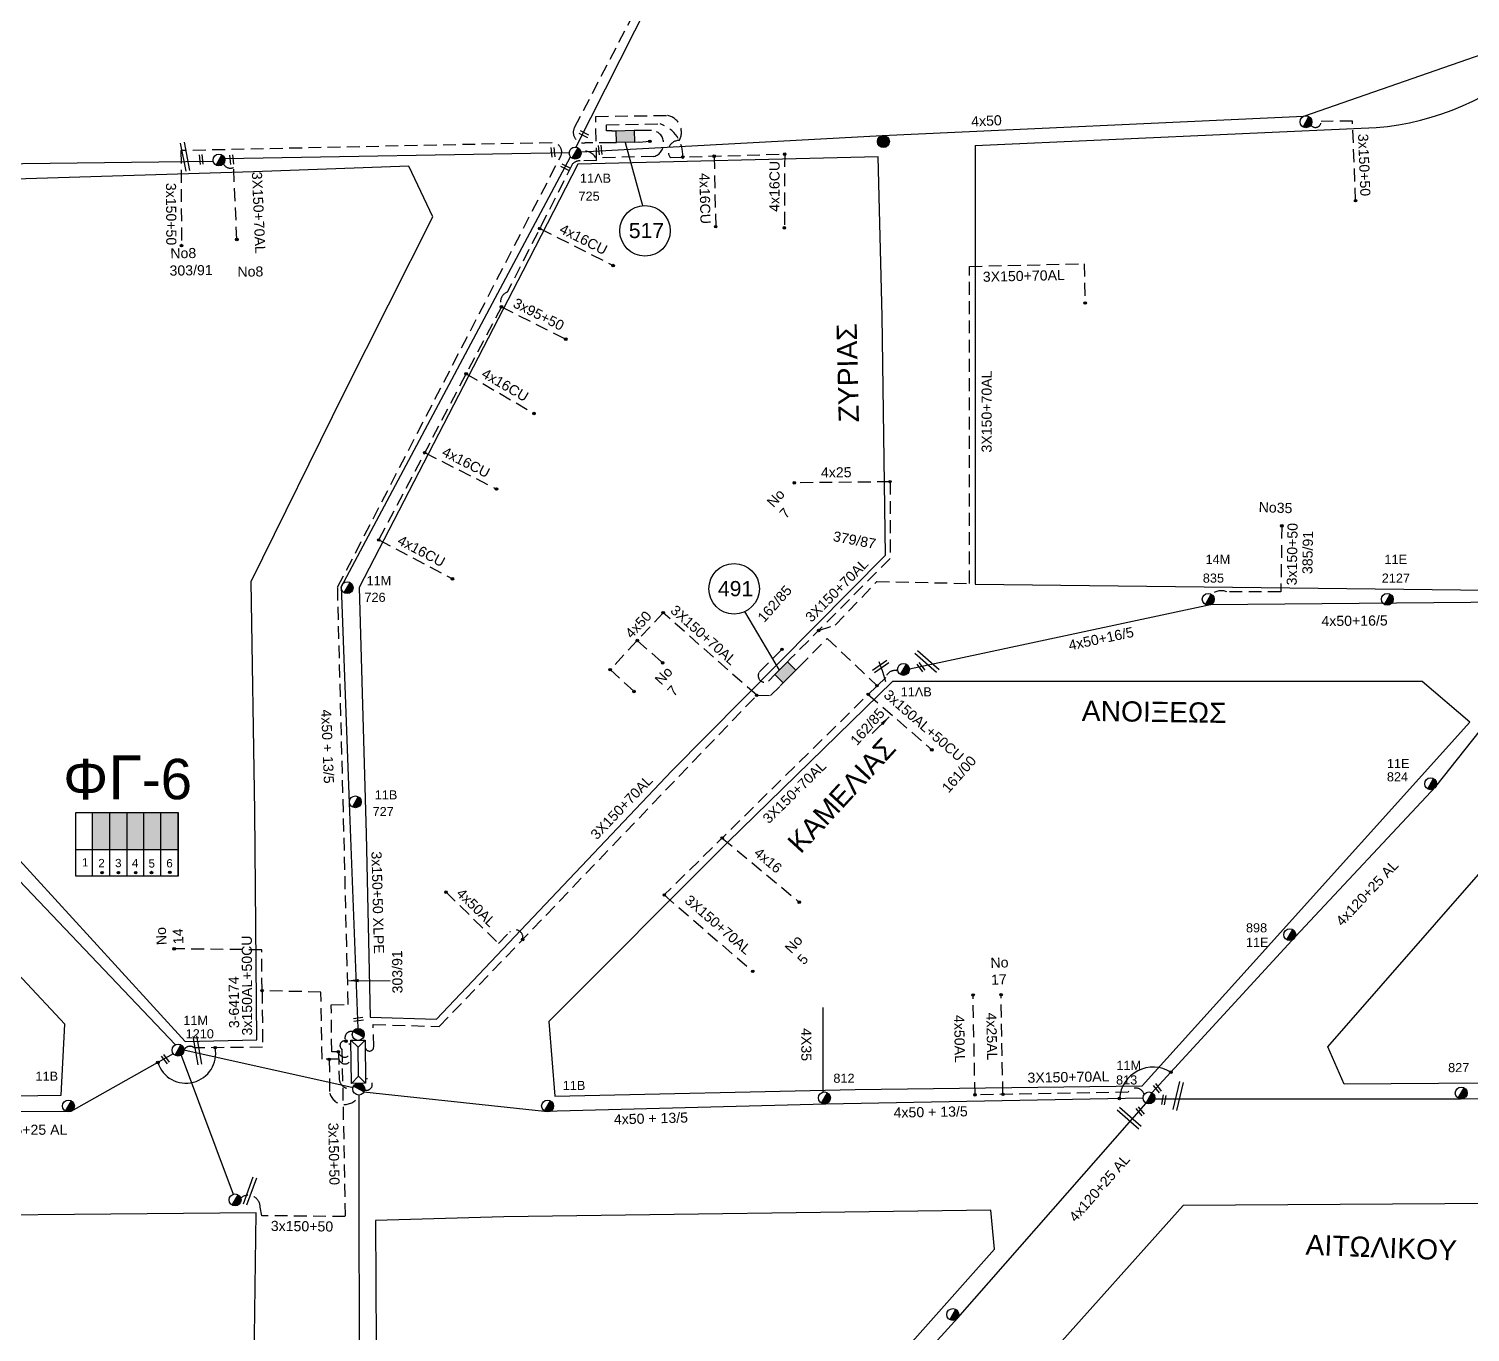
# Model space of a CAD drawing. Header units: millimetres. Extents: x -2590 to -1162, y 240 to 778.
# Drawn here: x -1608.4 to -1465.7, y 367 to 496 of the extents above; entities that cross this region are included whole.
import ezdxf
from ezdxf.enums import TextEntityAlignment as Align

# ---------------------------------------------------------------- set-up
doc = ezdxf.new("R2010")
doc.units = ezdxf.units.MM
doc.linetypes.add('DASHED', pattern=[19.05, 12.7, -6.35])
for name, color, linetype in [('3x150+50', 7, 'Continuous'), ('3x150+50 XLPE', 7, 'SYN_LINE'), ('3X150+70AL', 7, 'Continuous'), ('3x95+50', 7, 'Continuous'), ('4x16', 7, 'Continuous'), ('4x16CU', 7, 'Continuous'), ('4x25', 7, 'Continuous'), ('4X35', 7, 'DASHED'), ('4x50', 7, 'Continuous'), ('4x50 + 13_5', 7, 'SYN_LINE'), ('4x50+16_5', 7, 'Continuous'), ('4x50+16AL', 7, 'Continuous'), ('Link Box 4 Διευθύνσεων', 7, 'Continuous'), ('Pillar OTE', 7, 'Continuous'), ('TEXT ΚΑΛΩΔΙΩΝ', 7, 'Continuous'), ('Άγνωστα', 7, 'Continuous'), ('Επιγραφές - Σχήματα', 7, 'Continuous'), ('Καλώδια ΧΤ   3x150AL+50CU', 7, 'DASHED'), ('Μηχανική τομή', 7, 'Continuous'), ('Στύλος Ξύλινος', 7, 'Continuous'), ('Στύλος Ξύλινος @ 1', 7, 'Continuous'), ('Στύλος ΦΜ', 7, 'Continuous'), ('Στύλος ΦΜ @ 1', 7, 'Continuous'), ('Συνδέσεις', 7, 'Continuous'), ('Συνεστραμμένα ΧΤ   3x70+54.6+25 AL', 7, 'SYN_LINE'), ('Συνεστραμμένα ΧΤ   4x120+25 AL', 7, 'SYN_LINE'), ('Τομή', 7, 'Continuous'), ('ΥΠΟΒΑΘΡΟ ΔΕΗ', 7, 'Continuous'), ('Υποσταθμός εναέριος 2 στύλων', 7, 'Continuous'), ('Υποσταθμός πόλεως', 7, 'Continuous'), ('Υπόβαθρο ΔΕΗ', 7, 'Continuous')]:
    doc.layers.add(name, color=color, linetype=linetype)
doc.styles.add('arial', font='ARIAL.TTF')
doc.styles.get("Standard").update_dxf_attribs({"font": 'ARIAL.TTF'})
doc.linetypes.add('SYN_LINE', pattern='A,0.5,-0.0001,["/\\/\\/\\/",Standard,S=0.1,R=0,X=0,Y=-0.05],-0.25', length=0.7501)
doc.dimstyles.new('ISO-25', dxfattribs={"dimtxt": 2.5, "dimasz": 2.5, "dimexe": 1.25, "dimexo": 0.625, "dimtad": 1, "dimtxsty": 'Standard', "dimcen": 2.5, "dimadec": 0, "dimazin": 0, "dimtfac": 1, "dimtmove": 0, "dimatfit": 3, "dimfxl": 1, "dimarcsym": 0})

# ---------------------------------------------------------------- blocks, each defined once
blk = doc.blocks.new('ΥΠΑΡΧΩΝ ΤΣΙΜΕΝΤΕΝΙΟΣ ΣΤΥΛΟΣ')
at = {"layer": 'Στύλος ΦΜ'}
blk.add_hatch(color=256, dxfattribs=at).paths.add_polyline_path([(-1.29, -2.28, 0.574793), (2.62, 0, 0.268822), (1.3, 2.27)])
blk.add_line((-1.29, -2.28), (1.3, 2.27), dxfattribs=at)
blk.add_circle((0, 0), 2.62, dxfattribs=at)
at = {"layer": 'Στύλος ΦΜ', "flags": 4}
for tag, p in [('ΤΥΠΟΣ', (-4.91, 3.03)), ('ΑΡΙΘΜΟΣ', (-4.68, 8.05))]:
    blk.add_attdef(tag, p, '', height=4, dxfattribs=at)
blk = doc.blocks.new('ΥΠΑΡΧΩΝ ΞΥΛΙΝΟΣ ΣΤΥΛΟΣ')
at = {"layer": 'Στύλος Ξύλινος'}
h = blk.add_hatch(color=256, dxfattribs=at)
h.paths.add_polyline_path([(-2.62, 0, 0.270008), (-1.29, -2.28), (1.3, 2.27, 0.576266)])
h.paths.add_polyline_path([(-1.29, -2.28, 0.574793), (2.62, 0, 0.268822), (1.3, 2.27)])
blk.add_line((-1.29, -2.28), (1.3, 2.27), dxfattribs=at)
blk.add_circle((0, 0), 2.62, dxfattribs=at)
at = {"layer": 'Στύλος Ξύλινος', "flags": 4}
for tag, p in [('ΑΡΙΘΜΟΣ', (-4.91, 8.6)), ('ΤΥΠΟΣ', (-4.85, 3.39))]:
    blk.add_attdef(tag, p, '', height=4, dxfattribs=at)
blk = doc.blocks.new('LINK BOX 4 ΑΝΑΧΩΡΗΣΕΩΝ')
at = {"layer": 'Link Box 4 Διευθύνσεων', "ltscale": 40}
blk.add_hatch(color=256, dxfattribs=at).paths.add_polyline_path([(-3.54, 0), (-3.54, -4.67), (3.54, -4.67), (3.54, 0)])
for p, q in [((-3.54, 0), (-5.33, 0)), ((5.33, 0), (3.54, 0)), ((-3.54, -4.67), (-5.33, -4.67)), ((5.33, -4.67), (3.54, -4.67))]:
    blk.add_line(p, q, dxfattribs=at)
blk.add_lwpolyline([(-3.54, -4.67), (-3.54, 0), (3.54, 0), (3.54, -4.67)], close=True, dxfattribs=at)
blk = doc.blocks.new('ΥΠΟΣΤΑΘΜΟΣ ΕΝΑΕΡΙΟΣ ΕΠΙ 2 ΣΤΥΛΩΝ')
at = {"layer": 'Υποσταθμός εναέριος 2 στύλων', "linetype": 'Continuous'}
for points in [[(-11.97, -2.11, 0.574793), (-8.45, -0.07, 0.268822), (-9.64, 1.98)], [(9.68, -2.15, 0.574793), (13.19, -0.1, 0.268822), (12.01, 1.95)]]:
    blk.add_hatch(color=256, dxfattribs=at).paths.add_polyline_path(points)
for p, q in [((-11.97, -2.11), (-9.64, 1.98)), ((9.68, -2.15), (12.01, 1.95))]:
    blk.add_line(p, q, dxfattribs=at)
for centre in [(-10.81, -0.07), (10.84, -0.1)]:
    blk.add_circle(centre, 2.36, dxfattribs=at)
at = {"layer": 'Υποσταθμός πόλεως', "linetype": 'Continuous', "ltscale": 40}
blk.add_lwpolyline([(-8.57, 2.82), (8.57, 2.82), (8.57, -2.82), (-8.57, -2.82)], close=True, dxfattribs=at)
for points in [[(-5.75, 0), (-8.57, 2.82)], [(-8.57, -2.82), (-5.75, 0)], [(-5.75, 0), (5.75, 0)], [(5.75, 0), (8.57, 2.82)], [(8.57, -2.82), (5.75, 0)]]:
    blk.add_lwpolyline(points, dxfattribs=at)
at = {"layer": 'Υποσταθμός εναέριος 2 στύλων', "ltscale": 40, "flags": 1}
for tag, p in [('ΜΕΤΑΣΧΗΜΑΤΙΣΜΟΣ', (14.09, 2.51)), ('ΙΣΧΥΣ', (14.07, -0.28)), ('ΑΡΙΘΜΟΣ', (14.19, -3))]:
    blk.add_attdef(tag, p, '', height=1.8, dxfattribs=at)
blk = doc.blocks.new('_ΣΥΝΔΕΣΗ')
at = {"layer": 'Συνδέσεις', "linetype": 'SYN_LINE', "ltscale": 40}
blk.add_hatch(color=256, dxfattribs=at).paths.add_polyline_path([(0.5, -0.01, 1), (-0.5, -0.01, 1)])
at = {"layer": 'Συνδέσεις'}
blk.add_circle((0, -0.01), 0.5, dxfattribs=at)
blk = doc.blocks.new('ΜΗΧΑΝΙΚΗ ΤΟΜΗ')
at = {"layer": 'Μηχανική τομή', "ltscale": 40}
for p, q in [((0, 0.76), (-3.79, 0.76)), ((0, -0.34), (-3.79, -0.34))]:
    blk.add_line(p, q, dxfattribs=at)
blk = doc.blocks.new('ΤΟΜΗ')
at = {"layer": 'Τομή', "ltscale": 40}
for p, q in [((-0.03, -1.92), (-11.4, -1.92)), ((-0.03, -3.42), (-11.4, -3.42))]:
    blk.add_line(p, q, dxfattribs=at)
blk = doc.blocks.new('τομή_')
at = {"layer": 'Επιγραφές - Σχήματα'}
for p, q in [((-1.29, -0.22), (0.13, 0.75)), ((-1.08, -0.46), (0.34, 0.51)), ((-0.66, 0.62), (-0.29, -0.37))]:
    blk.add_line(p, q, dxfattribs=at)

msp = doc.modelspace()

# ---------------------------------------------------------------- hatches: boundary and pattern name
at = {"layer": 'Καλώδια ΧΤ   3x150AL+50CU', "linetype": 'DASHED', "lineweight": -3, "ltscale": 0.2}
h = msp.add_hatch(color=27, dxfattribs=at)
h.dxf.hatch_style = 1
h.paths.add_polyline_path([(-1600.34, 418.48), (-1602.06, 418.48), (-1602.06, 414.8), (-1600.34, 414.8)])
h = msp.add_hatch(color=6, dxfattribs=at)
h.dxf.hatch_style = 1
h.paths.add_polyline_path([(-1600.34, 414.8), (-1598.62, 414.8), (-1598.62, 418.48), (-1600.34, 418.48)])
h = msp.add_hatch(color=2, dxfattribs=at)
h.dxf.hatch_style = 1
h.paths.add_polyline_path([(-1596.97, 418.48), (-1598.62, 418.48), (-1598.62, 414.8), (-1596.97, 414.79)])
h = msp.add_hatch(color=173, dxfattribs=at)
h.dxf.hatch_style = 1
h.paths.add_polyline_path([(-1596.97, 414.79), (-1595.28, 414.79), (-1595.28, 418.48), (-1596.97, 418.48)])
h = msp.add_hatch(color=151, dxfattribs=at)
h.dxf.hatch_style = 1
h.paths.add_polyline_path([(-1595.28, 414.79), (-1593.58, 414.79), (-1593.58, 418.48), (-1595.28, 418.48)])

# ---------------------------------------------------------------- linework, layer by layer
at = {"layer": '3x150+50', "color": 151, "linetype": 'DASHED', "lineweight": -3, "ltscale": 0.1}
msp.add_lwpolyline([(-1477.03, 479.04), (-1477.33, 486.91), (-1480.44, 486.88, -0.744019), (-1481.45, 486.51, -7.739309)], format="xyb", dxfattribs=at)
at = {"layer": '3x150+50', "color": 6, "linetype": 'DASHED', "lineweight": -3, "ltscale": 0.1}
msp.add_lwpolyline([(-1593.3, 483.99), (-1593.25, 474.59)], dxfattribs=at)
at = {"layer": '3x150+50', "color": 173, "linetype": 'DASHED', "lineweight": -3, "ltscale": 0.1}
msp.add_lwpolyline([(-1484.33, 446.85), (-1484.43, 440.32), (-1489.78, 440.32, 0.257972), (-1491.31, 440.08, -1.809193)], format="xyb", dxfattribs=at)
at = {"layer": '3x150+50', "color": 151, "linetype": 'DASHED', "lineweight": -3, "ltscale": 0.1}
msp.add_lwpolyline([(-1525.27, 430.16), (-1518.97, 424.67)], dxfattribs=at)
at = {"layer": '3x150+50', "color": 2, "linetype": 'DASHED', "lineweight": -3, "ltscale": 0.1}
msp.add_lwpolyline([(-1585.27, 400.82), (-1585.3, 404.87), (-1593.97, 404.97)], dxfattribs=at)
for points in [[(-1576.46, 394.03, -0.745457), (-1577.67, 394.03), (-1579.32, 394.03), (-1579.44, 400.69), (-1585.27, 400.82), (-1585.22, 395.22), (-1591.97, 395.16, 0.478042), (-1593.01, 394.95, 16.286349)], [(-1578.63, 394.03), (-1578.58, 390.67, 0.707321), (-1575.69, 390.5, 1.937204)]]:
    msp.add_lwpolyline(points, format="xyb", dxfattribs=at)
at = {"layer": '3x150+50', "color": 27, "linetype": 'DASHED', "lineweight": -3, "ltscale": 0.1}
msp.add_lwpolyline([(-1576.97, 395.83, 0.856708), (-1577.37, 395.03), (-1577.04, 378.46), (-1585.29, 378.55), (-1585.46, 379.39, 0.632389), (-1587.39, 380.3, 2.55227)], format="xyb", dxfattribs=at)
at = {"layer": '3x150+50 XLPE', "color": 6, "linetype": 'DASHED', "lineweight": -3, "ltscale": 0.1}
for points in [[(-1576.47, 394.78, -0.857252), (-1577.72, 394.78), (-1578.37, 394.78), (-1578.42, 399.41), (-1576.74, 399.46), (-1577.79, 440.77), (-1555.71, 483.43, 0.571933), (-1556.56, 484.77), (-1593.3, 483.99)], [(-1577.72, 394.78), (-1577.64, 392.12, 0.51988), (-1576.27, 391.21, 5.553589)]]:
    msp.add_lwpolyline(points, format="xyb", dxfattribs=at)
at = {"layer": '3X150+70AL', "color": 27, "linetype": 'DASHED', "lineweight": -3, "ltscale": 0.1}
msp.add_lwpolyline([(-1587.77, 475.19), (-1588.08, 482.32, -0.408662), (-1589.09, 482.68, -195.999025)], format="xyb", dxfattribs=at)
at = {"layer": '3X150+70AL', "color": 151, "linetype": 'DASHED', "lineweight": -3, "ltscale": 0.1}
for points in [[(-1530.18, 436.49), (-1528.54, 437), (-1524.43, 441.33), (-1515.26, 441.14), (-1515.25, 472.53), (-1503.89, 472.79), (-1503.81, 468.91)], [(-1523.11, 451.2), (-1523.11, 443.61), (-1532.95, 433.7)], [(-1536.31, 430.07), (-1545.57, 438.24)], [(-1532.12, 432.88), (-1529.32, 435.7), (-1524.4, 431.02), (-1545.46, 410.3), (-1536.71, 402.74)]]:
    msp.add_lwpolyline(points, dxfattribs=at)
at = {"layer": '3X150+70AL', "color": 5, "linetype": 'DASHED', "lineweight": -3, "ltscale": 0.1}
msp.add_lwpolyline([(-1533.8, 434.62), (-1536.09, 432.33, 0.774469), (-1535.14, 431.47), (-1534.82, 431.81)], format="xyb", dxfattribs=at)
at = {"layer": '3X150+70AL', "color": 151, "linetype": 'DASHED', "lineweight": -3, "ltscale": 0.1}
for points in [[(-1524.4, 431.02), (-1523.53, 431.83, -0.428961), (-1522.35, 432.48, -1.270572)], [(-1575.07, 395.3, 0.970785), (-1574.22, 395.23), (-1574.28, 397.48), (-1567.73, 397.28), (-1536.31, 430.07), (-1534.93, 430.04), (-1533.99, 430.99)], [(-1497.96, 390.55, 0.649617), (-1499.54, 390.78), (-1514.7, 390.51)]]:
    msp.add_lwpolyline(points, format="xyb", dxfattribs=at)
at = {"layer": '3x95+50', "color": 1, "linetype": 'DASHED', "lineweight": -3, "ltscale": 0.1}
msp.add_lwpolyline([(-1561.58, 468.52), (-1555.21, 465.33)], dxfattribs=at)
at = {"layer": '4x16', "color": 151, "linetype": 'DASHED', "lineweight": -3, "ltscale": 0.1}
msp.add_lwpolyline([(-1539.72, 415.94), (-1532.11, 409.59)], dxfattribs=at)
at = {"layer": '4x16CU', "color": 1, "linetype": 'DASHED', "lineweight": -3, "ltscale": 0.1}
for points in [[(-1540.53, 483.44), (-1540.37, 476.46)], [(-1533.54, 483.64), (-1533.57, 476.35)], [(-1557.79, 476.28), (-1550.52, 472.61)], [(-1565.07, 461.89), (-1558.36, 457.97)], [(-1569.18, 454.09), (-1562.07, 450.5)], [(-1573.73, 445.45), (-1566.43, 441.6)]]:
    msp.add_lwpolyline(points, dxfattribs=at)
at = {"layer": '4x25', "color": 151, "linetype": 'DASHED', "lineweight": -3, "ltscale": 0.1}
for points in [[(-1523.11, 451.2), (-1532.59, 451.1)], [(-1511.94, 390.56), (-1512.12, 400.44)]]:
    msp.add_lwpolyline(points, dxfattribs=at)
at = {"layer": '4X35', "color": 173, "linetype": 'SYN_LINE', "lineweight": -3, "ltscale": 10}
msp.add_lwpolyline([(-1529.74, 390.78), (-1529.74, 399.17)], dxfattribs=at)
at = {"layer": '4x50', "color": 151, "linetype": 'Continuous', "lineweight": -3, "ltscale": 0.1}
for points in [[(-1519.35, 550.33), (-1539.7, 513.07), (-1554.23, 484.33)], [(-1553.7, 483.86), (-1523.88, 485.47), (-1482.14, 487.39), (-1459.84, 495.16), (-1443.25, 511.88), (-1425.83, 527.9)]]:
    msp.add_lwpolyline(points, dxfattribs=at)
at = {"layer": '4x50', "color": 151, "linetype": 'DASHED', "lineweight": -3, "ltscale": 0.1}
for points in [[(-1545.57, 438.24), (-1550.82, 432.61)], [(-1548.13, 435.49), (-1545.62, 433.28)], [(-1550.82, 432.61), (-1548.46, 430.44)], [(-1514.7, 390.51), (-1514.89, 400.39)]]:
    msp.add_lwpolyline(points, dxfattribs=at)
msp.add_lwpolyline([(-1567.06, 410.58), (-1561.87, 405.51), (-1560.77, 406.62, -0.762787), (-1559.47, 405.9, -1.760196)], format="xyb", dxfattribs=at)
at = {"layer": '4x50 + 13_5', "color": 27, "linetype": 'Continuous', "lineweight": -3, "ltscale": 0.1}
msp.add_lwpolyline([(-1575.77, 397.08), (-1576.61, 419.38), (-1577.42, 440.83), (-1554.75, 483.39)], dxfattribs=at)
at = {"layer": '4x50 + 13_5', "color": 173, "linetype": 'Continuous', "lineweight": -3, "ltscale": 0.1}
msp.add_lwpolyline([(-1575.19, 390.8), (-1557.3, 388.9), (-1529.48, 389.63), (-1498.07, 390.21)], dxfattribs=at)
at = {"layer": '4x50 + 13_5', "color": 27, "linetype": 'DASHED', "lineweight": -3, "ltscale": 0.1}
msp.add_arc((-1576.43, 396.16), 0.638, 76.5667, 265.1812, dxfattribs=at)
at = {"layer": '4x50 + 13_5', "color": 173, "linetype": 'DASHED', "lineweight": -3, "ltscale": 0.1}
msp.add_arc((-1574.94, 391.54), 0.577, 251.3901, 98.6673, dxfattribs=at)
at = {"layer": '4x50+16_5', "color": 173, "linetype": 'Continuous', "lineweight": -3, "ltscale": 0.1}
msp.add_lwpolyline([(-1454.58, 439.36), (-1491.39, 439.02), (-1521.19, 432.66)], dxfattribs=at)
at = {"layer": '4x50+16AL', "color": 30, "linetype": 'Continuous', "lineweight": -3, "ltscale": 0.1}
for points in [[(-1697.3, 496.85), (-1676.96, 477.31), (-1650.11, 455.94), (-1628.28, 432.33), (-1613.84, 416.45), (-1593.85, 395.47)], [(-1593.29, 394.44), (-1588.13, 380.67)]]:
    msp.add_lwpolyline(points, dxfattribs=at)
at = {"layer": '4x50+16AL', "color": 27, "linetype": 'Continuous', "lineweight": -3, "ltscale": 0.1}
for points in [[(-1554.87, 483.78), (-1588.96, 483.16)], [(-1413.39, 390.65), (-1437.21, 390.38), (-1466.67, 390.1), (-1496.9, 390.1)]]:
    msp.add_lwpolyline(points, dxfattribs=at)
at = {"layer": '4x50+16AL', "color": 5, "linetype": 'Continuous', "lineweight": -3, "ltscale": 0.1}
msp.add_lwpolyline([(-1663.97, 480.17), (-1630.5, 482.44), (-1590.12, 482.95)], dxfattribs=at)
at = {"layer": '4x50+16AL', "color": 2, "linetype": 'Continuous', "lineweight": -3, "ltscale": 0.1}
msp.add_lwpolyline([(-1575.69, 390.5), (-1575.65, 355.15), (-1574.37, 328.69)], dxfattribs=at)
at = {"layer": 'Pillar OTE', "lineweight": -3, "ltscale": 40}
for points in [[(-1603.72, 412.16), (-1603.72, 418.48), (-1593.58, 418.48), (-1593.58, 412.15), (-1603.72, 412.16)], [(-1602.06, 412.16), (-1602.06, 418.48)], [(-1600.34, 412.16), (-1600.34, 418.48)], [(-1598.62, 412.16), (-1598.62, 418.48)], [(-1596.97, 412.15), (-1596.97, 418.48)], [(-1595.28, 412.15), (-1595.28, 418.48)], [(-1593.58, 412.15), (-1593.58, 418.48)], [(-1603.72, 414.8), (-1593.58, 414.79)]]:
    msp.add_lwpolyline(points, dxfattribs=at)
at = {"layer": 'Καλώδια ΧΤ   3x150AL+50CU', "color": 1, "linetype": 'DASHED', "lineweight": -3, "ltscale": 0.1}
for points in [[(-1550.63, 484.77), (-1553.3, 484.75, -0.60825), (-1554.34, 486.28), (-1543.74, 506.64), (-1550.12, 509.75), (-1530.57, 547.02, -0.844289), (-1529.47, 549.11), (-1525.86, 555.99)], [(-1552.16, 483.01), (-1552.24, 487.38), (-1545.2, 487.47, -0.520449), (-1543.97, 484.99, 0.617382), (-1544.88, 483.32), (-1533.54, 483.64)], [(-1550.66, 485.94), (-1551.17, 485.94), (-1551.19, 486.55), (-1545.88, 486.63, -0.341618), (-1543.63, 483.35)], [(-1547.99, 486.01), (-1546.7, 486.01, -0.834755), (-1546.49, 483.42), (-1552.26, 483.27, 0.385415), (-1553.7, 483.86, -1.946356)], [(-1552.16, 483.01), (-1553.8, 482.98, 0.188702), (-1554.53, 482.68), (-1561, 469.98, 0.431899), (-1561.58, 468.52, 1.328001)]]:
    msp.add_lwpolyline(points, format="xyb", dxfattribs=at)
for points in [[(-1547.96, 484.84), (-1546.89, 484.91)], [(-1561.58, 468.52), (-1573.73, 445.45)]]:
    msp.add_lwpolyline(points, dxfattribs=at)
at = {"layer": 'Συνεστραμμένα ΧΤ   3x70+54.6+25 AL', "color": 2, "linetype": 'SYN_LINE', "lineweight": -3, "ltscale": 10}
msp.add_lwpolyline([(-1594.06, 394.58), (-1604.2, 388.87), (-1618.8, 388.82), (-1640.09, 388.19), (-1657.62, 388.83)], dxfattribs=at)
at = {"layer": 'Συνεστραμμένα ΧΤ   4x120+25 AL', "color": 173, "linetype": 'SYN_LINE', "lineweight": -3, "ltscale": 10}
msp.add_lwpolyline([(-1497.19, 390.72), (-1482.97, 406.2), (-1469.07, 421.04), (-1454.58, 439.36)], dxfattribs=at)
at = {"layer": 'Συνεστραμμένα ΧΤ   4x120+25 AL', "color": 6, "linetype": 'SYN_LINE', "lineweight": -3, "ltscale": 10}
msp.add_lwpolyline([(-1576.27, 391.21), (-1593.01, 394.95)], dxfattribs=at)
at = {"layer": 'Συνεστραμμένα ΧΤ   4x120+25 AL', "color": 151, "linetype": 'SYN_LINE', "lineweight": -3, "ltscale": 10}
msp.add_lwpolyline([(-1551.37, 329.13), (-1534.13, 337.57), (-1529.74, 353.8), (-1516.4, 368.45), (-1497.77, 389.7)], dxfattribs=at)
at = {"layer": 'ΥΠΟΒΑΘΡΟ ΔΕΗ', "lineweight": -3}
for points in [[(-1514.69, 484.48), (-1514.69, 441.08), (-1483.53, 440.69), (-1455.35, 440.38), (-1441.4, 455.34), (-1419.84, 478.84), (-1385.36, 516.22), (-1398.07, 526.32), (-1413.41, 538.57), (-1420.93, 531.14), (-1442.08, 510.43), (-1459.06, 493.26), (-1459.06, 493.26), (-1459.06, 493.26), (-1459.06, 493.26)], [(-1514.69, 484.48), (-1474.98, 486.27)], [(-1592.9, 395.81), (-1585.8, 395.96), (-1586, 418.56), (-1586.34, 441.33), (-1577.16, 460.02), (-1568.38, 477.44), (-1570.74, 482.46), (-1586.11, 481.88), (-1623.74, 480.73), (-1663.51, 479.13), (-1662.79, 471.19), (-1645.05, 452.47), (-1625.07, 430.96), (-1602.29, 406.09), (-1592.9, 395.81)], [(-1574.56, 398.19), (-1568.02, 397.99), (-1544.7, 422.59), (-1523.56, 443.93), (-1523.89, 467.6), (-1524.29, 483.39), (-1554.02, 482.64), (-1559.47, 472.06), (-1575.67, 440.74), (-1574.98, 416.35), (-1574.56, 398.19)], [(-1657.93, 389.71), (-1632.84, 390.08), (-1605.16, 390.49), (-1604.78, 397.52), (-1613.22, 406.48), (-1632.08, 427.13), (-1643.58, 439.09), (-1661.69, 458.7), (-1680.13, 478.27), (-1694.19, 471.25), (-1704.21, 465.58), (-1697.62, 446.16), (-1691.73, 427.76), (-1678.51, 413.04), (-1657.93, 389.71)], [(-1523.86, 432.43), (-1523.55, 431.45)], [(-1556.88, 397.76), (-1556.28, 390.38), (-1526.56, 391.03), (-1498.15, 391.39), (-1487.47, 403.24), (-1465.71, 427.42), (-1470.44, 431.45), (-1493.16, 431.45), (-1522.86, 431.45), (-1539.2, 415.5), (-1556.88, 397.76)], [(-1478.17, 391.56), (-1479.79, 395.26), (-1448.33, 431.25), (-1420.77, 431.25), (-1386.93, 431.01), (-1384.32, 424.72), (-1413.75, 391.68), (-1445.52, 391.81), (-1478.17, 391.56)], [(-1535.19, 333.62), (-1532.87, 328.92), (-1504.52, 328.17), (-1474.42, 327.33), (-1465.33, 337.56), (-1429.59, 376.49), (-1430.31, 379.8), (-1457.83, 379.8), (-1494.11, 379.55), (-1535.19, 333.62)], [(-1593.46, 317.79), (-1586.69, 317.79), (-1585.86, 378.85), (-1629.09, 378.44), (-1649.1, 378.44), (-1651.57, 373.78), (-1634.93, 357.83), (-1593.46, 317.79)], [(-1573.78, 328.96), (-1553.48, 329.39), (-1512.78, 375.23), (-1513.14, 379.09), (-1561.35, 378.43), (-1574.05, 378.08), (-1573.78, 328.96)]]:
    msp.add_lwpolyline(points, dxfattribs=at)
msp.add_arc((-1477.14, 512.82), 26.64, 274.6391, 312.7463, dxfattribs=at)
at = {"layer": 'ΥΠΟΒΑΘΡΟ ΔΕΗ', "lineweight": -3, "ltscale": 0.1}
for centre, radius, start, end in [((-1592.8, 394.61), 2.94, 197.7923, 11.0098), ((-1497.07, 389.92), 3.34, 58.2966, 175.7699)]:
    msp.add_arc(centre, radius, start, end, dxfattribs=at)
at = {"layer": 'Υπόβαθρο ΔΕΗ', "lineweight": -3}
for points in [[(-1549.34, 484.8), (-1547.61, 478.54)], [(-1534.07, 432.57), (-1537.48, 438.35)]]:
    msp.add_lwpolyline(points, dxfattribs=at)
for centre in [(-1547.37, 476.05), (-1538.55, 440.61)]:
    msp.add_circle(centre, 2.5, dxfattribs=at)

# ---------------------------------------------------------------- block references
at = {"layer": 'Link Box 4 Διευθύνσεων', "lineweight": -3, "xscale": 0.2499999999999998, "yscale": 0.2499999999999998, "zscale": 0.2499999999999998}
for p, rotation in [((-1549.3, 484.81), 181.4527178672955), ((-1533.06, 431.94), 225.2596843945352)]:
    msp.add_blockref('LINK BOX 4 ΑΝΑΧΩΡΗΣΕΩΝ', p, dxfattribs=dict(at, rotation=rotation))
at = {"layer": 'Επιγραφές - Σχήματα'}
msp.add_blockref('τομή_', (-1523.57, 432.79), dxfattribs=at)
at = {"layer": 'Μηχανική τομή', "lineweight": -3}
for p, xscale, yscale, zscale, rotation in [((-1553.83, 485.89), 0.2499999999999676, 0.2499999999999676, 0.2499999999999676, 152.9729913925248), ((-1556.46, 483.35), 0.2499999999999677, 0.2499999999999677, 0.2499999999999677, 275.8528615954031), ((-1551.79, 483.57), 0.2499999999999677, 0.2499999999999677, 0.2499999999999677, 275.8528615954031), ((-1591.28, 482.63), 0.2499999999999677, 0.2499999999999677, 0.2499999999999677, 275.8528615954031), ((-1588.27, 482.62), 0.2499999999999677, 0.2499999999999677, 0.2499999999999677, 275.8528615954031), ((-1555.63, 482.62), 0.2499999999999677, 0.2499999999999677, 0.2499999999999677, 152.9729913925248), ((-1520.32, 433.26), 0.2499999999999677, 0.2499999999999677, 0.2499999999999677, 127.8342071255363), ((-1576.21, 398), 0.2499999999999677, 0.2499999999999677, 0.2499999999999677, 188.1743255042606), ((-1595.1, 394.45), 0.2499999999999677, 0.2499999999999677, 0.2499999999999677, 127.5056063900701), ((-1496.91, 391.57), 0.2499999999999677, 0.2499999999999677, 0.2499999999999677, 127.8342071255363), ((-1495.89, 390.47), 0.2499999999999677, 0.2499999999999677, 0.2499999999999677, 80.05628998636693), ((-1498.62, 389.29), 0.2499999999999677, 0.2499999999999677, 0.2499999999999677, 127.8342071255363)]:
    msp.add_blockref('ΜΗΧΑΝΙΚΗ ΤΟΜΗ', p, dxfattribs=dict(at, xscale=xscale, yscale=yscale, zscale=zscale, rotation=rotation))
at = {"layer": 'Στύλος Ξύλινος @ 1', "lineweight": -3, "ltscale": 40, "xscale": 0.2250000000000227, "yscale": 0.2250000000000227, "zscale": 0.2250000000000227}
msp.add_blockref('ΥΠΑΡΧΩΝ ΞΥΛΙΝΟΣ ΣΤΥΛΟΣ', (-1523.77, 484.89), dxfattribs=at)
at = {"layer": 'Στύλος ΦΜ @ 1', "lineweight": -3, "ltscale": 40, "xscale": 0.2249999999999943, "yscale": 0.2249999999999943, "zscale": 0.2249999999999943}
for p in [(-1481.94, 486.84), (-1589.54, 483.06), (-1587.94, 380.11), (-1516.9, 368.77)]:
    msp.add_blockref('ΥΠΑΡΧΩΝ ΤΣΙΜΕΝΤΕΝΙΟΣ ΣΤΥΛΟΣ', p, dxfattribs=at)
at = {"layer": 'Στύλος ΦΜ @ 1', "lineweight": -3, "ltscale": 40}
ref = msp.add_blockref('ΥΠΑΡΧΩΝ ΤΣΙΜΕΝΤΕΝΙΟΣ ΣΤΥΛΟΣ', (-1554.28, 483.74), dxfattribs=dict(at, xscale=0.2249999999999943, yscale=0.2249999999999943, zscale=0.2249999999999943))
ref.add_attrib('ΤΥΠΟΣ', '11ΛB', dxfattribs={"layer": 'Στύλος ΦΜ', "height": 0.9, "flags": 4}).set_placement((-1553.81, 480.54), align=Align.BOTTOM_LEFT)
ref.add_attrib('ΑΡΙΘΜΟΣ', '725', (-1553.95, 479.03), dxfattribs={"layer": 'Στύλος ΦΜ', "height": 0.9, "flags": 4})
ref = msp.add_blockref('ΥΠΑΡΧΩΝ ΤΣΙΜΕΝΤΕΝΙΟΣ ΣΤΥΛΟΣ', (-1491.61, 439.57), dxfattribs=dict(at, xscale=0.2249999999999943, yscale=0.2249999999999943, zscale=0.2249999999999943))
ref.add_attrib('ΤΥΠΟΣ', '14M', dxfattribs={"layer": 'Στύλος ΦΜ', "height": 0.9, "flags": 4}).set_placement((-1491.88, 442.81), align=Align.BOTTOM_LEFT)
ref.add_attrib('ΑΡΙΘΜΟΣ', '835', (-1492.15, 441.22), dxfattribs={"layer": 'Στύλος ΦΜ', "height": 0.9, "flags": 4})
ref = msp.add_blockref('ΥΠΑΡΧΩΝ ΤΣΙΜΕΝΤΕΝΙΟΣ ΣΤΥΛΟΣ', (-1473.89, 439.57), dxfattribs=dict(at, xscale=0.2249999999999943, yscale=0.2249999999999943, zscale=0.2249999999999943))
ref.add_attrib('ΤΥΠΟΣ', '11E', dxfattribs={"layer": 'Στύλος ΦΜ', "height": 0.9, "flags": 4}).set_placement((-1474.17, 442.81), align=Align.BOTTOM_LEFT)
ref.add_attrib('ΑΡΙΘΜΟΣ', '2127', (-1474.44, 441.22), dxfattribs={"layer": 'Στύλος ΦΜ', "height": 0.9, "flags": 4})
ref = msp.add_blockref('ΥΠΑΡΧΩΝ ΤΣΙΜΕΝΤΕΝΙΟΣ ΣΤΥΛΟΣ', (-1576.85, 440.72), dxfattribs=dict(at, xscale=0.2249999999999943, yscale=0.2249999999999943, zscale=0.2249999999999943))
ref.add_attrib('ΤΥΠΟΣ', '11M', dxfattribs={"layer": 'Στύλος ΦΜ', "height": 0.9, "flags": 4}).set_placement((-1574.93, 440.7), align=Align.BOTTOM_LEFT)
ref.add_attrib('ΑΡΙΘΜΟΣ', '726', (-1575.14, 439.32), dxfattribs={"layer": 'Στύλος ΦΜ', "height": 0.9, "flags": 4})
ref = msp.add_blockref('ΥΠΑΡΧΩΝ ΤΣΙΜΕΝΤΕΝΙΟΣ ΣΤΥΛΟΣ', (-1521.78, 432.63), dxfattribs=dict(at, xscale=0.2249999999999943, yscale=0.2249999999999943, zscale=0.2249999999999943))
ref.add_attrib('ΤΥΠΟΣ', '11ΛΒ', dxfattribs={"layer": 'Στύλος ΦΜ', "height": 0.9, "flags": 4}).set_placement((-1522.06, 429.69), align=Align.BOTTOM_LEFT)
ref = msp.add_blockref('ΥΠΑΡΧΩΝ ΤΣΙΜΕΝΤΕΝΙΟΣ ΣΤΥΛΟΣ', (-1469.6, 421.31), dxfattribs=dict(at, xscale=0.2249999999999943, yscale=0.2249999999999943, zscale=0.2249999999999943))
ref.add_attrib('ΤΥΠΟΣ', '11E', dxfattribs={"layer": 'Στύλος ΦΜ', "height": 0.9, "flags": 4}).set_placement((-1473.93, 422.59), align=Align.BOTTOM_LEFT)
ref.add_attrib('ΑΡΙΘΜΟΣ', '824', (-1473.93, 421.55), dxfattribs={"layer": 'Στύλος ΦΜ', "height": 0.9, "flags": 4})
ref = msp.add_blockref('ΥΠΑΡΧΩΝ ΤΣΙΜΕΝΤΕΝΙΟΣ ΣΤΥΛΟΣ', (-1576.04, 419.52), dxfattribs=dict(at, xscale=0.2249999999999943, yscale=0.2249999999999943, zscale=0.2249999999999943))
ref.add_attrib('ΤΥΠΟΣ', '11B', dxfattribs={"layer": 'Στύλος ΦΜ', "height": 0.9, "flags": 4}).set_placement((-1574.12, 419.49), align=Align.BOTTOM_LEFT)
ref.add_attrib('ΑΡΙΘΜΟΣ', '727', (-1574.33, 418.11), dxfattribs={"layer": 'Στύλος ΦΜ', "height": 0.9, "flags": 4})
ref = msp.add_blockref('ΥΠΑΡΧΩΝ ΤΣΙΜΕΝΤΕΝΙΟΣ ΣΤΥΛΟΣ', (-1483.54, 406.37), dxfattribs=dict(at, xscale=0.2249999999999943, yscale=0.2249999999999943, zscale=0.2249999999999943))
ref.add_attrib('ΤΥΠΟΣ', '11E', dxfattribs={"layer": 'Στύλος ΦΜ', "height": 0.9, "flags": 4}).set_placement((-1487.88, 404.89), align=Align.BOTTOM_LEFT)
ref.add_attrib('ΑΡΙΘΜΟΣ', '898', (-1487.88, 406.6), dxfattribs={"layer": 'Στύλος ΦΜ', "height": 0.9, "flags": 4})
ref = msp.add_blockref('ΥΠΑΡΧΩΝ ΤΣΙΜΕΝΤΕΝΙΟΣ ΣΤΥΛΟΣ', (-1593.59, 394.94), dxfattribs=dict(at, xscale=0.2249999999999943, yscale=0.2249999999999943, zscale=0.2249999999999943))
ref.add_attrib('ΤΥΠΟΣ', '11M', dxfattribs={"layer": 'Στύλος ΦΜ', "height": 0.9, "flags": 4}).set_placement((-1593.07, 397.17), align=Align.BOTTOM_LEFT)
ref.add_attrib('ΑΡΙΘΜΟΣ', '1210', (-1592.84, 396.11), dxfattribs={"layer": 'Στύλος ΦΜ', "height": 0.9, "flags": 4})
ref = msp.add_blockref('ΥΠΑΡΧΩΝ ΤΣΙΜΕΝΤΕΝΙΟΣ ΣΤΥΛΟΣ', (-1497.48, 390.21), dxfattribs=dict(at, xscale=0.2249999999999943, yscale=0.2249999999999943, zscale=0.2249999999999943))
ref.add_attrib('ΤΥΠΟΣ', '11M', dxfattribs={"layer": 'Στύλος ΦΜ', "height": 0.9, "flags": 4}).set_placement((-1500.7, 392.72), align=Align.BOTTOM_LEFT)
ref.add_attrib('ΑΡΙΘΜΟΣ', '813', (-1500.74, 391.54), dxfattribs={"layer": 'Στύλος ΦΜ', "height": 0.9, "flags": 4})
ref = msp.add_blockref('ΥΠΑΡΧΩΝ ΤΣΙΜΕΝΤΕΝΙΟΣ ΣΤΥΛΟΣ', (-1604.44, 389.41), dxfattribs=dict(at, xscale=0.2249999999999943, yscale=0.2249999999999943, zscale=0.2249999999999943))
ref.add_attrib('ΤΥΠΟΣ', '11B', dxfattribs={"layer": 'Στύλος ΦΜ', "height": 0.9, "flags": 4}).set_placement((-1607.7, 391.64), align=Align.BOTTOM_LEFT)
ref = msp.add_blockref('ΥΠΑΡΧΩΝ ΤΣΙΜΕΝΤΕΝΙΟΣ ΣΤΥΛΟΣ', (-1529.61, 390.21), dxfattribs=dict(at, xscale=0.2249999999999943, yscale=0.2249999999999943, zscale=0.2249999999999943))
ref.add_attrib('ΑΡΙΘΜΟΣ', '812', (-1528.72, 391.71), dxfattribs={"layer": 'Στύλος ΦΜ', "height": 0.9, "flags": 4})
ref = msp.add_blockref('ΥΠΑΡΧΩΝ ΤΣΙΜΕΝΤΕΝΙΟΣ ΣΤΥΛΟΣ', (-1466.57, 390.69), dxfattribs=dict(at, xscale=0.2249999999999943, yscale=0.2249999999999943, zscale=0.2249999999999943))
ref.add_attrib('ΑΡΙΘΜΟΣ', '827', (-1467.87, 392.76), dxfattribs={"layer": 'Στύλος ΦΜ', "height": 0.9, "flags": 4})
ref = msp.add_blockref('ΥΠΑΡΧΩΝ ΤΣΙΜΕΝΤΕΝΙΟΣ ΣΤΥΛΟΣ', (-1557.01, 389.41), dxfattribs=dict(at, xscale=0.2249999999999943, yscale=0.2249999999999943, zscale=0.2249999999999943))
ref.add_attrib('ΤΥΠΟΣ', '11B', dxfattribs={"layer": 'Στύλος ΦΜ', "height": 0.9, "flags": 4}).set_placement((-1555.51, 390.73), align=Align.BOTTOM_LEFT)
at = {"layer": 'Συνδέσεις', "lineweight": -3, "xscale": 0.25, "yscale": 0.25, "zscale": 0.25}
for p in [(-1546.89, 484.91), (-1533.54, 483.64), (-1543.63, 483.35), (-1540.53, 483.44), (-1477.03, 479.04), (-1540.37, 476.46), (-1587.77, 475.19), (-1557.79, 476.28), (-1533.57, 476.35), (-1593.25, 474.59), (-1550.52, 472.61), (-1561.58, 468.53), (-1503.8, 468.91), (-1555.21, 465.33), (-1565.07, 461.89), (-1558.36, 457.97), (-1569.18, 454.09), (-1532.59, 451.1), (-1523.11, 451.21), (-1562.07, 450.5), (-1484.33, 446.85), (-1573.73, 445.45), (-1566.43, 441.6), (-1545.57, 438.25), (-1530.18, 436.49), (-1548.13, 435.5), (-1533.8, 434.62), (-1550.82, 432.61), (-1545.62, 433.29), (-1524.4, 431.02), (-1548.46, 430.45), (-1536.31, 430.07), (-1525.27, 430.16), (-1518.97, 424.67), (-1539.72, 415.94), (-1601.11, 412.51), (-1599.49, 412.51), (-1597.78, 412.51), (-1596.22, 412.52), (-1594.4, 412.55), (-1567.06, 410.58), (-1545.46, 410.3), (-1532.1, 409.59), (-1559.47, 405.9), (-1593.97, 404.97), (-1536.7, 402.74), (-1585.27, 400.82), (-1514.89, 400.4), (-1512.12, 400.44), (-1589.91, 395.18), (-1576.97, 395.83), (-1595.59, 393.72), (-1578.63, 394.03), (-1577.72, 394.78), (-1495.31, 392.76), (-1514.7, 390.52), (-1511.93, 390.57), (-1500.41, 390.16)]:
    msp.add_blockref('_ΣΥΝΔΕΣΗ', p, dxfattribs=at)
at = {"layer": 'Τομή', "lineweight": -3}
for p, xscale, yscale, zscale, rotation in [((-1591.96, 482.1), 0.2499999999999997, 0.2499999999999997, 0.2499999999999997, 280.7956650764646), ((-1517.94, 432.96), 0.2499999999999997, 0.2499999999999997, 0.2499999999999997, 318.624104279148), ((-1592.61, 396.22), 0.2499999999999996, 0.2499999999999996, 0.2499999999999996, 100.0372903177789), ((-1494.25, 388.86), 0.2499999999999997, 0.2499999999999997, 0.2499999999999997, 257.0074677283079), ((-1497.93, 387.75), 0.2499999999999997, 0.2499999999999997, 0.2499999999999997, 318.624104279148), ((-1586.63, 382.55), 0.2499999999999996, 0.2499999999999996, 0.2499999999999996, 70.08092408559449)]:
    msp.add_blockref('ΤΟΜΗ', p, dxfattribs=dict(at, xscale=xscale, yscale=yscale, zscale=zscale, rotation=rotation))
at = {"layer": 'Υποσταθμός εναέριος 2 στύλων', "lineweight": -3, "xscale": 0.2499999999999999, "yscale": 0.2499999999999999, "zscale": 0.4999999999999997, "rotation": 90.72315970488403}
msp.add_blockref('ΥΠΟΣΤΑΘΜΟΣ ΕΝΑΕΡΙΟΣ ΕΠΙ 2 ΣΤΥΛΩΝ', (-1575.75, 393.79), dxfattribs=at)

# ---------------------------------------------------------------- texts
at = {"lineweight": -3, "ltscale": 30, "char_height": 0.817, "width": 5.6286, "attachment_point": 1}
for s, insert in [('1', (-1603.1, 413.94)), ('2', (-1601.48, 413.87)), ('3', (-1599.82, 413.87)), ('4', (-1598.16, 413.87)), ('5', (-1596.51, 413.83)), ('6', (-1594.75, 413.85))]:
    msp.add_mtext(s, dxfattribs=dict(at, insert=insert))
at = {"layer": 'TEXT ΚΑΛΩΔΙΩΝ', "linetype": 'Continuous', "lineweight": -3, "ltscale": 0.1}
for s, rotation, p in [('4x50', 2.6411, (-1513.57, 486.94)), ('3x150+50', 272.1859, (-1476.17, 482.57)), ('4x16CU', 89.8011, (-1534.55, 480.45)), ('3X150+70AL', 272.4798, (-1585.61, 477.84)), ('4x16CU', 271.3609, (-1541.43, 479.25)), ('3x150+50', 270.2941, (-1594.27, 477.71)), ('4x16CU', 333.2226, (-1553.45, 475.21)), ('3X150+70AL', 1.2959, (-1509.87, 471.59)), ('3x95+50', 333.3463, (-1557.89, 467.79)), ('4x16CU', 329.7504, (-1561.21, 460.79)), ('3X150+70AL', 89.9766, (-1513.55, 458.16)), ('4x16CU', 333.2038, (-1565.08, 453.14)), ('4x25', 0.6381, (-1528.44, 452.14)), ('3x150+50', 89.0789, (-1483.31, 444.04)), ('4x16CU', 332.1978, (-1569.5, 444.35)), ('3X150+70AL', 45.2092, (-1528.39, 440.46)), ('4x50', 47.0019, (-1548.03, 437.07)), ('3X150+70AL', 318.5752, (-1541.56, 436.03)), ('4x50+16/5', 0.5366, (-1477.13, 437.45)), ('4x50+16/5', 12.049, (-1502.22, 435.68)), ('3x150AL+50CU', 318.9396, (-1519.76, 427.09)), ('4x50 + 13/5', 272.1701, (-1578.79, 425)), ('3X150+70AL', 44.5223, (-1532.58, 420.49)), ('3X150+70AL', 46.2223, (-1549.69, 418.98)), ('3x150+50 XLPE', 271.449, (-1573.82, 409.55)), ('4x16', 320.1848, (-1535.18, 413.73)), ('4x120+25 AL', 46.8757, (-1475.89, 410.5)), ('4x50AL', 315.6776, (-1564.07, 409.06)), ('3X150+70AL', 319.1782, (-1540.13, 407.36)), ('3x150AL+50CU', 90.1902, (-1586.77, 401.34)), ('4x50AL', 271.0873, (-1516.23, 396.05)), ('4x25AL', 271.0873, (-1513.04, 396.29)), ('4X35', 270.0585, (-1531.4, 395.49)), ('3X150+70AL', 1.014, (-1505.45, 392.28)), ('4x50 + 13/5', 1.5178, (-1546.78, 388.18)), ('4x50 + 13/5', 1.0436, (-1519.09, 388.82)), ('3x70+54.6+25 AL', 0.1989, (-1610.06, 387.05)), ('3x150+50', 271.1444, (-1578.16, 384.67)), ('4x120+25 AL', 48.7531, (-1502.39, 381.29)), ('3x150+50', 359.4045, (-1581.32, 377.51))]:
    msp.add_text(s, height=1, rotation=rotation, dxfattribs=at).set_placement(p, align=Align.MIDDLE_CENTER)
at = {"layer": 'Άγνωστα', "color": 7, "lineweight": -3, "char_height": 1.5, "width": 4.551914400963142e-14, "attachment_point": 1}
for s, insert in [('517', (-1548.97, 476.83)), ('491', (-1540.15, 441.38))]:
    msp.add_mtext(s, dxfattribs=dict(at, insert=insert))
at = {"layer": 'Άγνωστα', "color": 7, "lineweight": -3, "char_height": 1, "attachment_point": 1}
for s, insert, rotation in [('No8', (-1594.36, 474.32), 0.819), ('303/91', (-1594.44, 472.61), 0.819), ('No8', (-1587.72, 472.5), 0.819), ('No35', (-1486.6, 449.21), 357.9033), ('379/87', (-1528.63, 446.33), 349.2972), ('385/91', (-1482.31, 442.08), 89), ('162/85', (-1536.32, 437.86), 48.6244), ('162/85', (-1527.13, 425.69), 48.6244), ('161/00', (-1518.07, 420.99), 48.6244), ('303/91', (-1572.37, 400.55), 90.4901), ('3-64174', (-1588.54, 397.11), 90.4901)]:
    msp.add_mtext_dynamic_manual_height_columns(s, width=1.8, gutter_width=0, heights=[0.73], dxfattribs=dict(at, insert=insert, rotation=rotation))
at = {"layer": 'Άγνωστα', "color": 7, "lineweight": -3}
note = msp.add_mtext_dynamic_manual_height_columns('No ', width=1.8, gutter_width=0, heights=[0.73, 0], dxfattribs=dict(at, insert=(-1536.6, 447.93), char_height=1, attachment_point=1, rotation=47.8062))
for column, words in zip(note.columns.linked_columns, ['7']):
    column.text = words
note = msp.add_mtext_dynamic_manual_height_columns('No ', width=1.8, gutter_width=0, heights=[0.73, 0], dxfattribs=dict(at, insert=(-1547.7, 430.35), char_height=1, attachment_point=1, rotation=47.8062))
for column, words in zip(note.columns.linked_columns, ['7']):
    column.text = words
note = msp.add_mtext_dynamic_manual_height_columns('No ', width=1.8, gutter_width=0, heights=[0.73, 0], dxfattribs=dict(at, insert=(-1595.61, 403.51), char_height=1, attachment_point=1, rotation=93.141))
for column, words in zip(note.columns.linked_columns, ['14']):
    column.text = words
note = msp.add_mtext_dynamic_manual_height_columns('No ', width=1.8, gutter_width=0, heights=[0.73, 0], dxfattribs=dict(at, insert=(-1534.83, 403.77), char_height=1, attachment_point=1, rotation=47.8062))
for column, words in zip(note.columns.linked_columns, ['5']):
    column.text = words
note = msp.add_mtext_dynamic_manual_height_columns('No ', width=1.8, gutter_width=0, heights=[0.73, 0], dxfattribs=dict(at, insert=(-1514.99, 404.01), char_height=1, attachment_point=1, rotation=2.0132))
for column, words in zip(note.columns.linked_columns, ['17']):
    column.text = words
at = {"layer": 'ΥΠΟΒΑΘΡΟ ΔΕΗ', "lineweight": -3, "ltscale": 40, "char_height": 2, "width": 26.3134, "attachment_point": 1, "style": 'arial'}
for s, insert, rotation in [('ΖΥΡΙΑΣ', (-1528.19, 457.07), 91.304), ('ΑΝΟΙΞΕΩΣ', (-1504.11, 429.54), 359.1453), ('ΚΑΜΕΛΙΑΣ', (-1533.44, 415.65), 47.4038), ('ΑΙΤΩΛΙΚΟΥ', (-1481.93, 376.69), 357.7792)]:
    msp.add_mtext(s, dxfattribs=dict(at, insert=insert, rotation=rotation))
at = {"layer": 'Υπόβαθρο ΔΕΗ', "lineweight": -3, "insert": (-1604.96, 424.11), "char_height": 4, "width": 84.6573, "attachment_point": 1}
msp.add_mtext('Φ{\\H1.0833x;Γ}-6', dxfattribs=at)

# ---------------------------------------------------------------- leaders
at = {"layer": 'Επιγραφές - Σχήματα', "lineweight": -3, "ltscale": 40}
for points in [[(-1523.2, 427.93), (-1524.87, 426.28)], [(-1576.7, 401.83), (-1572.59, 401.81)]]:
    msp.add_leader(points, dimstyle='ISO-25', override={"dimasz": 1, "dimtad": 0}, dxfattribs=at)

doc.saveas('drawing.dxf')
